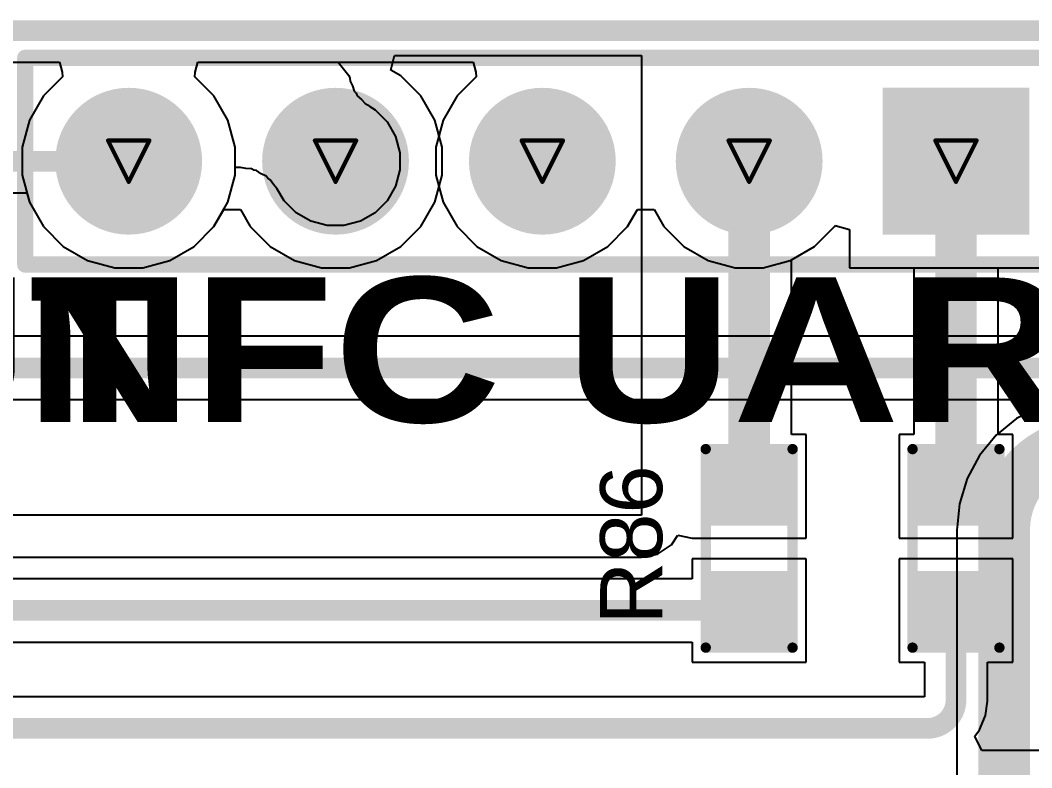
# Model space of a CAD drawing. Header units: inches. Extents: x -40 to 219, y 2 to 133.
# Drawn here: x 29.98 to 42.4, y 73.33 to 82.51 of the extents above; entities that cross this region are included whole.
import ezdxf

# ---------------------------------------------------------------- set-up
doc = ezdxf.new("R2010")
doc.units = ezdxf.units.IN
for name, color, linetype in [('Board Outline', 216, 'Continuous'), ('Bottom Layer', 5, 'Continuous'), ('Bottom Solder', 6, 'Continuous'), ('Drill Drawing', 1, 'Continuous'), ('Multi-Layer', 9, 'Continuous'), ('Pad Holes', 156, 'Continuous'), ('Top Layer', 1, 'Continuous'), ('Top Overlay', 2, 'Continuous'), ('Top Paste', 8, 'Continuous'), ('Top Solder', 216, 'Continuous')]:
    doc.layers.add(name, color=color, linetype=linetype)
doc.styles.add('Arial', font='', dxfattribs={"height": 0.2})
doc.styles.add('Arial Black_Bold', font='', dxfattribs={"height": 0.2})
doc.styles.get('Arial').set_extended_font_data('Arial')
doc.styles.get('Arial Black_Bold').set_extended_font_data('Arial Black', bold=True)

# ---------------------------------------------------------------- blocks, each defined once
blk = doc.blocks.new('R___0603_30')
at = {"layer": 'Top Layer'}
for points in [[(-0.3809999999999999, 0.4445), (-0.3809999999999999, -0.4445), (-1.143, -0.4445), (-1.143, 0.4445)], [(1.143, 0.4445), (1.143, -0.4445), (0.3809999999999999, -0.4445), (0.3809999999999999, 0.4445)]]:
    blk.add_hatch(color=1, dxfattribs=at).paths.add_polyline_path(points)
at = {"layer": 'Top Paste'}
for points in [[(-0.3809999999999999, 0.4445), (-0.3809999999999999, -0.4445), (-1.143, -0.4445), (-1.143, 0.4445)], [(1.143, 0.4445), (1.143, -0.4445), (0.3809999999999999, -0.4445), (0.3809999999999999, 0.4445)]]:
    blk.add_hatch(color=8, dxfattribs=at).paths.add_polyline_path(points)
at = {"layer": 'Top Solder'}
for points in [[(-0.2794, 0.5460999999999999), (-0.2794, -0.5460999999999999), (-1.2446, -0.5460999999999999), (-1.2446, 0.5460999999999999)], [(1.2446, 0.5460999999999999), (1.2446, -0.5460999999999999), (0.2794, -0.5460999999999999), (0.2794, 0.5460999999999999)]]:
    blk.add_hatch(color=216, dxfattribs=at).paths.add_polyline_path(points)
at = {"layer": 'Top Overlay'}
for points in [[(1.21920254, 0.5333974599999999, 0.127, 0.127, 0), (-1.2192, 0.5334, 0.127, 0.127, 0)], [(-1.2192, -0.5334, 0.127, 0.127, 0), (-1.2192, 0.5334, 0.127, 0.127, 0)], [(1.21920254, -0.5334, 0.127, 0.127, 0), (1.21920254, 0.5333974599999999, 0.127, 0.127, 0)], [(1.21920254, -0.5334, 0.127, 0.127, 0), (-1.2192, -0.5334, 0.127, 0.127, 0)]]:
    blk.add_lwpolyline(points, format="xyseb", dxfattribs=at)
for points in [[(-1.25095, 0.5334, 0.0635, 0.0635, 1), (-1.18745, 0.5334, 0.0635, 0.0635, 1)], [(-1.25095, 0.5334, 0.0635, 0.0635, 1), (-1.18745, 0.5334, 0.0635, 0.0635, 1)], [(1.18745254, 0.5333974599999999, 0.0635, 0.0635, 1), (1.25095254, 0.5333974599999999, 0.0635, 0.0635, 1)], [(1.18745254, 0.5333974599999999, 0.0635, 0.0635, 1), (1.25095254, 0.5333974599999999, 0.0635, 0.0635, 1)], [(-1.25095, -0.5334, 0.0635, 0.0635, 1), (-1.18745, -0.5334, 0.0635, 0.0635, 1)], [(-1.25095, -0.5334, 0.0635, 0.0635, 1), (-1.18745, -0.5334, 0.0635, 0.0635, 1)], [(1.18745254, -0.5334, 0.0635, 0.0635, 1), (1.25095254, -0.5334, 0.0635, 0.0635, 1)], [(1.18745254, -0.5334, 0.0635, 0.0635, 1), (1.25095254, -0.5334, 0.0635, 0.0635, 1)]]:
    blk.add_lwpolyline(points, format="xyseb", close=True, dxfattribs=at)
blk = doc.blocks.new('R___0603_32')
at = {"layer": 'Top Layer'}
for points in [[(-0.3809999999999999, 0.4445), (-0.3809999999999999, -0.4445), (-1.143, -0.4445), (-1.143, 0.4445)], [(1.143, 0.4445), (1.143, -0.4445), (0.3809999999999999, -0.4445), (0.3809999999999999, 0.4445)]]:
    blk.add_hatch(color=1, dxfattribs=at).paths.add_polyline_path(points)
at = {"layer": 'Top Paste'}
for points in [[(-0.3809999999999999, 0.4445), (-0.3809999999999999, -0.4445), (-1.143, -0.4445), (-1.143, 0.4445)], [(1.143, 0.4445), (1.143, -0.4445), (0.3809999999999999, -0.4445), (0.3809999999999999, 0.4445)]]:
    blk.add_hatch(color=8, dxfattribs=at).paths.add_polyline_path(points)
at = {"layer": 'Top Solder'}
for points in [[(-0.2794, 0.5460999999999999), (-0.2794, -0.5460999999999999), (-1.2446, -0.5460999999999999), (-1.2446, 0.5460999999999999)], [(1.2446, 0.5460999999999999), (1.2446, -0.5460999999999999), (0.2794, -0.5460999999999999), (0.2794, 0.5460999999999999)]]:
    blk.add_hatch(color=216, dxfattribs=at).paths.add_polyline_path(points)
at = {"layer": 'Top Overlay'}
for points in [[(-1.21920254, -0.5333974599999999, 0.127, 0.127, 0), (-1.2192, 0.53340254, 0.127, 0.127, 0)], [(1.2192, 0.5334, 0.127, 0.127, 0), (-1.2192, 0.53340254, 0.127, 0.127, 0)], [(1.2192, -0.5334, 0.127, 0.127, 0), (1.2192, 0.5334, 0.127, 0.127, 0)], [(1.2192, -0.5334, 0.127, 0.127, 0), (-1.21920254, -0.5333974599999999, 0.127, 0.127, 0)]]:
    blk.add_lwpolyline(points, format="xyseb", dxfattribs=at)
for points in [[(-1.25095, 0.53340254, 0.0635, 0.0635, 1), (-1.18745, 0.53340254, 0.0635, 0.0635, 1)], [(-1.25095, 0.53340254, 0.0635, 0.0635, 1), (-1.18745, 0.53340254, 0.0635, 0.0635, 1)], [(1.18745, 0.5334, 0.0635, 0.0635, 1), (1.25095, 0.5334, 0.0635, 0.0635, 1)], [(1.18745, 0.5334, 0.0635, 0.0635, 1), (1.25095, 0.5334, 0.0635, 0.0635, 1)], [(-1.25095254, -0.5333974599999999, 0.0635, 0.0635, 1), (-1.18745254, -0.5333974599999999, 0.0635, 0.0635, 1)], [(-1.25095254, -0.5333974599999999, 0.0635, 0.0635, 1), (-1.18745254, -0.5333974599999999, 0.0635, 0.0635, 1)], [(1.18745, -0.5334, 0.0635, 0.0635, 1), (1.25095, -0.5334, 0.0635, 0.0635, 1)], [(1.18745, -0.5334, 0.0635, 0.0635, 1), (1.25095, -0.5334, 0.0635, 0.0635, 1)]]:
    blk.add_lwpolyline(points, format="xyseb", close=True, dxfattribs=at)
blk = doc.blocks.new('HDR1X5__147')
at = {"layer": 'Bottom Layer'}
blk.add_hatch(color=5, dxfattribs=at).paths.add_polyline_path([(-0.7999996699999999, 0.7999996699999999), (0.7999996699999999, 0.7999996699999999), (0.7999996699999999, -0.7999996699999999), (-0.7999996699999999, -0.7999996699999999)])
h = blk.add_hatch(color=5, dxfattribs=at)
edge = h.paths.add_edge_path()
edge.add_arc((2.54, 0), 0.7999984, 0, 360)
h = blk.add_hatch(color=5, dxfattribs=at)
edge = h.paths.add_edge_path()
edge.add_arc((5.08000254, 0), 0.7999984, 0, 360)
h = blk.add_hatch(color=5, dxfattribs=at)
edge = h.paths.add_edge_path()
edge.add_arc((7.61999746, 0), 0.7999984, 0, 360)
h = blk.add_hatch(color=5, dxfattribs=at)
edge = h.paths.add_edge_path()
edge.add_arc((10.16, 0), 0.7999984, 0, 360)
at = {"layer": 'Bottom Solder'}
blk.add_hatch(color=6, dxfattribs=at).paths.add_polyline_path([(-0.90159967, 0.90159967), (0.90159967, 0.90159967), (0.90159967, -0.90159967), (-0.90159967, -0.90159967)])
h = blk.add_hatch(color=6, dxfattribs=at)
edge = h.paths.add_edge_path()
edge.add_arc((2.54, 0), 0.9015983999999999, 0, 360)
h = blk.add_hatch(color=6, dxfattribs=at)
edge = h.paths.add_edge_path()
edge.add_arc((5.08000254, 0), 0.9015983999999999, 0, 360)
h = blk.add_hatch(color=6, dxfattribs=at)
edge = h.paths.add_edge_path()
edge.add_arc((7.61999746, 0), 0.9015983999999999, 0, 360)
h = blk.add_hatch(color=6, dxfattribs=at)
edge = h.paths.add_edge_path()
edge.add_arc((10.16, 0), 0.9015983999999999, 0, 360)
at = {"layer": 'Multi-Layer'}
blk.add_hatch(color=9, dxfattribs=at).paths.add_polyline_path([(-0.7999996699999999, 0.7999996699999999), (0.7999996699999999, 0.7999996699999999), (0.7999996699999999, -0.7999996699999999), (-0.7999996699999999, -0.7999996699999999)])
h = blk.add_hatch(color=9, dxfattribs=at)
edge = h.paths.add_edge_path()
edge.add_arc((2.54, 0), 0.7999984, 0, 360)
h = blk.add_hatch(color=9, dxfattribs=at)
edge = h.paths.add_edge_path()
edge.add_arc((5.08000254, 0), 0.7999984, 0, 360)
h = blk.add_hatch(color=9, dxfattribs=at)
edge = h.paths.add_edge_path()
edge.add_arc((7.61999746, 0), 0.7999984, 0, 360)
h = blk.add_hatch(color=9, dxfattribs=at)
edge = h.paths.add_edge_path()
edge.add_arc((10.16, 0), 0.7999984, 0, 360)
at = {"layer": 'Pad Holes'}
h = blk.add_hatch(color=7, dxfattribs=at)
edge = h.paths.add_edge_path()
edge.add_arc((0, 0), 0.47500032, 0, 360)
h = blk.add_hatch(color=7, dxfattribs=at)
edge = h.paths.add_edge_path()
edge.add_arc((2.54, 0), 0.47500032, 0, 360)
h = blk.add_hatch(color=7, dxfattribs=at)
edge = h.paths.add_edge_path()
edge.add_arc((5.08000254, 0), 0.47500032, 0, 360)
h = blk.add_hatch(color=7, dxfattribs=at)
edge = h.paths.add_edge_path()
edge.add_arc((7.61999746, 0), 0.47500032, 0, 360)
h = blk.add_hatch(color=7, dxfattribs=at)
edge = h.paths.add_edge_path()
edge.add_arc((10.16, 0), 0.47500032, 0, 360)
at = {"layer": 'Top Layer'}
blk.add_hatch(color=1, dxfattribs=at).paths.add_polyline_path([(-0.7999996699999999, 0.7999996699999999), (0.7999996699999999, 0.7999996699999999), (0.7999996699999999, -0.7999996699999999), (-0.7999996699999999, -0.7999996699999999)])
h = blk.add_hatch(color=1, dxfattribs=at)
edge = h.paths.add_edge_path()
edge.add_arc((2.54, 0), 0.7999984, 0, 360)
h = blk.add_hatch(color=1, dxfattribs=at)
edge = h.paths.add_edge_path()
edge.add_arc((5.08000254, 0), 0.7999984, 0, 360)
h = blk.add_hatch(color=1, dxfattribs=at)
edge = h.paths.add_edge_path()
edge.add_arc((7.61999746, 0), 0.7999984, 0, 360)
h = blk.add_hatch(color=1, dxfattribs=at)
edge = h.paths.add_edge_path()
edge.add_arc((10.16, 0), 0.7999984, 0, 360)
at = {"layer": 'Top Solder'}
blk.add_hatch(color=216, dxfattribs=at).paths.add_polyline_path([(-0.90159967, 0.90159967), (0.90159967, 0.90159967), (0.90159967, -0.90159967), (-0.90159967, -0.90159967)])
h = blk.add_hatch(color=216, dxfattribs=at)
edge = h.paths.add_edge_path()
edge.add_arc((2.54, 0), 0.9015983999999999, 0, 360)
h = blk.add_hatch(color=216, dxfattribs=at)
edge = h.paths.add_edge_path()
edge.add_arc((5.08000254, 0), 0.9015983999999999, 0, 360)
h = blk.add_hatch(color=216, dxfattribs=at)
edge = h.paths.add_edge_path()
edge.add_arc((7.61999746, 0), 0.9015983999999999, 0, 360)
h = blk.add_hatch(color=216, dxfattribs=at)
edge = h.paths.add_edge_path()
edge.add_arc((10.16, 0), 0.9015983999999999, 0, 360)
at = {"layer": 'Top Overlay'}
for points in [[(-1.27, 1.27, 0.1999996, 0.1999996, 0), (-1.27, -1.27, 0.1999996, 0.1999996, 0)], [(11.43, 1.27, 0.1999996, 0.1999996, 0), (-1.27, 1.27, 0.1999996, 0.1999996, 0)], [(11.43, 1.27, 0.1999996, 0.1999996, 0), (11.43, -1.27, 0.1999996, 0.1999996, 0)], [(11.43, -1.27, 0.1999996, 0.1999996, 0), (-1.27, -1.27, 0.1999996, 0.1999996, 0)]]:
    blk.add_lwpolyline(points, format="xyseb", dxfattribs=at)
for points in [[(-1.3199999, 1.27, 0.0999998, 0.0999998, 1), (-1.2200001, 1.27, 0.0999998, 0.0999998, 1)], [(-1.3199999, 1.27, 0.0999998, 0.0999998, 1), (-1.2200001, 1.27, 0.0999998, 0.0999998, 1)], [(11.3800001, 1.27, 0.0999998, 0.0999998, 1), (11.4799999, 1.27, 0.0999998, 0.0999998, 1)], [(11.3800001, 1.27, 0.0999998, 0.0999998, 1), (11.4799999, 1.27, 0.0999998, 0.0999998, 1)], [(-1.3199999, -1.27, 0.0999998, 0.0999998, 1), (-1.2200001, -1.27, 0.0999998, 0.0999998, 1)], [(-1.3199999, -1.27, 0.0999998, 0.0999998, 1), (-1.2200001, -1.27, 0.0999998, 0.0999998, 1)], [(11.3800001, -1.27, 0.0999998, 0.0999998, 1), (11.4799999, -1.27, 0.0999998, 0.0999998, 1)], [(11.3800001, -1.27, 0.0999998, 0.0999998, 1), (11.4799999, -1.27, 0.0999998, 0.0999998, 1)]]:
    blk.add_lwpolyline(points, format="xyseb", close=True, dxfattribs=at)

msp = doc.modelspace()

# ---------------------------------------------------------------- linework, layer by layer
at = {"layer": 'Board Outline'}
msp.add_lwpolyline([(3.39279992, 82.38200185999999, 0.254, 0.254, 0), (85.39280102, 82.38200185999999, 0.254, 0.254, 0)], format="xyseb", dxfattribs=at)
at = {"layer": 'Bottom Layer'}
for p, q in [((28.64978776, 81.99354949999999), (30.46411738, 81.99354949999999)), ((30.46411738, 81.99354949999999), (30.49740916, 81.86929778)), ((32.12783008, 81.86929778), (32.16112185999999, 81.99354949999999)), ((32.16112185999999, 81.99354949999999), (35.54411484, 81.99354949999999)), ((35.54411484, 81.99354949999999), (35.57740662, 81.86929778)), ((30.49740916, 81.86929778), (30.5010185, 81.8157495)), ((32.12422074, 81.8157495), (32.12783008, 81.86929778)), ((35.57740662, 81.86929778), (35.58101596, 81.8157495)), ((30.5010185, 81.8157495), (30.26595928, 81.58069028)), ((32.35927995999999, 81.58069028), (32.12422074, 81.8157495)), ((35.58101596, 81.8157495), (35.34595674, 81.58069028)), ((30.26595928, 81.58069028), (30.09375743999999, 81.28242824)), ((32.53148179999999, 81.28242824), (32.35927995999999, 81.58069028)), ((35.34595674, 81.58069028), (35.1737549, 81.28242824)), ((30.09375743999999, 81.28242824), (30.00462122, 80.9497619)), ((32.62061801999999, 80.9497619), (32.53148179999999, 81.28242824)), ((35.1737549, 81.28242824), (35.08461868, 80.9497619)), ((30.00462122, 80.9497619), (30.00462122, 80.60535822)), ((32.62061801999999, 80.60535822), (32.62061801999999, 80.9497619)), ((35.08461868, 80.9497619), (35.08461868, 80.60535822)), ((30.00462122, 80.60535822), (30.09375743999999, 80.27269188)), ((32.53148179999999, 80.27269188), (32.62061801999999, 80.60535822)), ((35.08461868, 80.60535822), (35.1737549, 80.27269188)), ((30.09375743999999, 80.27269188), (30.26595928, 79.97442983999998)), ((32.35927995999999, 79.97442983999998), (32.53148179999999, 80.27269188)), ((35.1737549, 80.27269188), (35.34595674, 79.97442983999998)), ((37.43927742, 79.97442983999998), (37.55996552, 80.18346675999999)), ((37.55996552, 80.18346675999999), (37.76527118, 80.18346675999999)), ((37.76527118, 80.18346675999999), (37.88595927999999, 79.97442983999998)), ((30.26595928, 79.97442983999998), (30.5094894, 79.73089972)), ((32.11574984, 79.73089972), (32.35927995999999, 79.97442983999998)), ((35.34595674, 79.97442983999998), (35.58948686, 79.73089972)), ((37.1957473, 79.73089972), (37.43927742, 79.97442983999998)), ((37.88595927999999, 79.97442983999998), (38.1294894, 79.73089972)), ((39.73574984, 79.73089972), (39.97927996, 79.97442983999998)), ((39.97927996, 79.97442983999998), (39.98682122, 79.98749052)), ((39.98682122, 79.98749052), (40.16462122, 79.93984773999999)), ((40.16462122, 79.93984773999999), (40.16462122, 79.46956166)), ((30.5094894, 79.73089972), (30.80775144, 79.55869788)), ((31.81748779999999, 79.55869788), (32.11574984, 79.73089972)), ((35.58948686, 79.73089972), (35.8877489, 79.55869788)), ((36.89748526, 79.55869788), (37.1957473, 79.73089972)), ((38.1294894, 79.73089972), (38.42775144, 79.55869788)), ((39.4374878, 79.55869788), (39.73574984, 79.73089972)), ((30.80775144, 79.55869788), (31.14041778, 79.46956166)), ((31.48482146, 79.46956166), (31.81748779999999, 79.55869788)), ((35.8877489, 79.55869788), (36.22041524, 79.46956166)), ((36.56481892, 79.46956166), (36.89748526, 79.55869788)), ((38.42775144, 79.55869788), (38.76041778, 79.46956166)), ((39.10482146, 79.46956166), (39.4374878, 79.55869788)), ((31.14041778, 79.46956166), (31.48482146, 79.46956166)), ((36.22041524, 79.46956166), (36.56481892, 79.46956166)), ((38.76041778, 79.46956166), (39.10482146, 79.46956166)), ((40.16462122, 79.46956166), (42.78061802, 79.46956166)), ((49.61432038, 78.62784884), (24.49425378, 78.62784884)), ((23.06718526, 77.85091872), (42.27448746, 77.85091872)), ((42.27448746, 77.85091872), (42.31902382, 77.67311872)), ((42.31902382, 77.67311872), (42.21586934, 77.6179804)), ((42.21586934, 77.6179804), (41.96655055999999, 77.41337069999999)), ((41.96655055999999, 77.41337069999999), (41.76194086, 77.16405191999999)), ((41.76194086, 77.16405191999999), (41.60990154, 76.87960494)), ((41.60990154, 76.87960494), (41.5162746, 76.57096446)), ((41.5162746, 76.57096446), (41.48787232, 76.2825881)), ((41.48787232, 76.2825881), (41.4813877, 76.2499872)), ((41.4813877, 76.2499872), (41.4813877, 72.40453387999999))]:
    msp.add_line(p, q, dxfattribs=at)
for points in [[(23.06718526, 78.23938378, 0.254, 0.254, 0), (50.0024019, 78.23938378, 0.254, 0.254, 0)], [(42.06408402, 76.2499872, 0.635, 0.635, -0.4142135623730951), (43.12993406, 77.31583724, 0.635, 0.635, 0)], [(42.06408402, 72.40453387999999, 0.635, 0.635, 0), (42.06408402, 76.2499872, 0.635, 0.635, 0)]]:
    msp.add_lwpolyline(points, format="xyseb", dxfattribs=at)
msp.add_lwpolyline([(41.90533402, 76.2499872, 0.3175, 0.3175, 1), (42.22283402, 76.2499872, 0.3175, 0.3175, 1)], format="xyseb", close=True, dxfattribs=at)
msp.add_lwpolyline([(41.90533402, 76.2499872, 0.3175, 0.3175, 1), (42.22283402, 76.2499872, 0.3175, 0.3175, 1)], format="xyseb", close=True, dxfattribs=at)
at = {"layer": 'Drill Drawing'}
for points in [[(31.05861962, 81.03156006, 0.0508, 0.0508, 0), (31.56661962, 81.03156006, 0.0508, 0.0508, 0)], [(31.05861962, 81.03156006, 0.0508, 0.0508, 0), (31.31261962, 80.52356006, 0.0508, 0.0508, 0)], [(31.31261962, 80.52356006, 0.0508, 0.0508, 0), (31.56661962, 81.03156006, 0.0508, 0.0508, 0)], [(33.59862216, 81.03156006, 0.0508, 0.0508, 0), (34.10662216, 81.03156006, 0.0508, 0.0508, 0)], [(33.59862216, 81.03156006, 0.0508, 0.0508, 0), (33.85262216, 80.52356006, 0.0508, 0.0508, 0)], [(33.85262216, 80.52356006, 0.0508, 0.0508, 0), (34.10662216, 81.03156006, 0.0508, 0.0508, 0)], [(36.13861708, 81.03156006, 0.0508, 0.0508, 0), (36.64661708, 81.03156006, 0.0508, 0.0508, 0)], [(36.13861708, 81.03156006, 0.0508, 0.0508, 0), (36.39261708, 80.52356006, 0.0508, 0.0508, 0)], [(36.39261708, 80.52356006, 0.0508, 0.0508, 0), (36.64661708, 81.03156006, 0.0508, 0.0508, 0)], [(38.67861962, 81.03156006, 0.0508, 0.0508, 0), (39.18661961999999, 81.03156006, 0.0508, 0.0508, 0)], [(38.67861962, 81.03156006, 0.0508, 0.0508, 0), (38.93261962, 80.52356006, 0.0508, 0.0508, 0)], [(38.93261962, 80.52356006, 0.0508, 0.0508, 0), (39.18661961999999, 81.03156006, 0.0508, 0.0508, 0)], [(41.21861962, 81.03156006, 0.0508, 0.0508, 0), (41.72661962, 81.03156006, 0.0508, 0.0508, 0)], [(41.21861962, 81.03156006, 0.0508, 0.0508, 0), (41.47261962, 80.52356006, 0.0508, 0.0508, 0)], [(41.47261962, 80.52356006, 0.0508, 0.0508, 0), (41.72661962, 81.03156006, 0.0508, 0.0508, 0)]]:
    msp.add_lwpolyline(points, format="xyseb", dxfattribs=at)
for points in [[(31.04591962, 81.03156006, 0.0254, 0.0254, 1), (31.07131962, 81.03156006, 0.0254, 0.0254, 1)], [(31.04591962, 81.03156006, 0.0254, 0.0254, 1), (31.07131962, 81.03156006, 0.0254, 0.0254, 1)], [(31.55391962, 81.03156006, 0.0254, 0.0254, 1), (31.57931962, 81.03156006, 0.0254, 0.0254, 1)], [(31.55391962, 81.03156006, 0.0254, 0.0254, 1), (31.57931962, 81.03156006, 0.0254, 0.0254, 1)], [(33.58592216, 81.03156006, 0.0254, 0.0254, 1), (33.61132216, 81.03156006, 0.0254, 0.0254, 1)], [(33.58592216, 81.03156006, 0.0254, 0.0254, 1), (33.61132216, 81.03156006, 0.0254, 0.0254, 1)], [(34.09392216, 81.03156006, 0.0254, 0.0254, 1), (34.11932216, 81.03156006, 0.0254, 0.0254, 1)], [(34.09392216, 81.03156006, 0.0254, 0.0254, 1), (34.11932216, 81.03156006, 0.0254, 0.0254, 1)], [(36.12591708, 81.03156006, 0.0254, 0.0254, 1), (36.15131708, 81.03156006, 0.0254, 0.0254, 1)], [(36.12591708, 81.03156006, 0.0254, 0.0254, 1), (36.15131708, 81.03156006, 0.0254, 0.0254, 1)], [(36.63391708, 81.03156006, 0.0254, 0.0254, 1), (36.65931708, 81.03156006, 0.0254, 0.0254, 1)], [(36.63391708, 81.03156006, 0.0254, 0.0254, 1), (36.65931708, 81.03156006, 0.0254, 0.0254, 1)], [(38.66591962, 81.03156006, 0.0254, 0.0254, 1), (38.69131961999999, 81.03156006, 0.0254, 0.0254, 1)], [(38.66591962, 81.03156006, 0.0254, 0.0254, 1), (38.69131961999999, 81.03156006, 0.0254, 0.0254, 1)], [(39.17391962, 81.03156006, 0.0254, 0.0254, 1), (39.19931962, 81.03156006, 0.0254, 0.0254, 1)], [(39.17391962, 81.03156006, 0.0254, 0.0254, 1), (39.19931962, 81.03156006, 0.0254, 0.0254, 1)], [(41.20591962, 81.03156006, 0.0254, 0.0254, 1), (41.23131962, 81.03156006, 0.0254, 0.0254, 1)], [(41.20591962, 81.03156006, 0.0254, 0.0254, 1), (41.23131962, 81.03156006, 0.0254, 0.0254, 1)], [(41.71391962, 81.03156006, 0.0254, 0.0254, 1), (41.73931962, 81.03156006, 0.0254, 0.0254, 1)], [(41.71391962, 81.03156006, 0.0254, 0.0254, 1), (41.73931962, 81.03156006, 0.0254, 0.0254, 1)], [(31.29991962, 80.52356006, 0.0254, 0.0254, 1), (31.32531962, 80.52356006, 0.0254, 0.0254, 1)], [(31.29991962, 80.52356006, 0.0254, 0.0254, 1), (31.32531962, 80.52356006, 0.0254, 0.0254, 1)], [(33.83992215999999, 80.52356006, 0.0254, 0.0254, 1), (33.86532216, 80.52356006, 0.0254, 0.0254, 1)], [(33.83992215999999, 80.52356006, 0.0254, 0.0254, 1), (33.86532216, 80.52356006, 0.0254, 0.0254, 1)], [(36.37991708, 80.52356006, 0.0254, 0.0254, 1), (36.40531708, 80.52356006, 0.0254, 0.0254, 1)], [(36.37991708, 80.52356006, 0.0254, 0.0254, 1), (36.40531708, 80.52356006, 0.0254, 0.0254, 1)], [(38.91991962, 80.52356006, 0.0254, 0.0254, 1), (38.94531962, 80.52356006, 0.0254, 0.0254, 1)], [(38.91991962, 80.52356006, 0.0254, 0.0254, 1), (38.94531962, 80.52356006, 0.0254, 0.0254, 1)], [(41.45991961999999, 80.52356006, 0.0254, 0.0254, 1), (41.48531962, 80.52356006, 0.0254, 0.0254, 1)], [(41.45991961999999, 80.52356006, 0.0254, 0.0254, 1), (41.48531962, 80.52356006, 0.0254, 0.0254, 1)]]:
    msp.add_lwpolyline(points, format="xyseb", close=True, dxfattribs=at)
at = {"layer": 'Top Layer'}
for p, q in [((32.12783008, 81.86929778), (32.16112185999999, 81.99354949999999)), ((32.16112185999999, 81.99354949999999), (33.88697058, 81.99354949999999)), ((33.88697058, 81.99354949999999), (34.01766374, 81.82852824)), ((34.53118569999999, 81.8961405), (34.57882593999999, 82.07394049999999)), ((34.57882593999999, 82.07394049999999), (37.6106182, 82.07394049999999)), ((37.6106182, 82.07394049999999), (37.6106182, 76.43169879999999)), ((32.12422074, 81.8157495), (32.12783008, 81.86929778)), ((34.65575238, 81.8242204), (34.53118569999999, 81.8961405)), ((32.35927995999999, 81.58069028), (32.12422074, 81.8157495)), ((34.01766374, 81.82852824), (34.02864924, 81.79617117999999)), ((34.02864924, 81.79617117999999), (34.0308819, 81.76208946)), ((34.0308819, 81.76208946), (34.06084374, 81.70133265999999)), ((34.8992825, 81.58069028), (34.65575238, 81.8242204)), ((34.06084374, 81.70133265999999), (34.08262678, 81.6371621)), ((34.08262678, 81.6371621), (34.10515658, 81.61147254)), ((32.53148179999999, 81.28242824), (32.35927995999999, 81.58069028)), ((34.10515658, 81.61147254), (34.1202645, 81.58083506)), ((34.1202645, 81.58083506), (34.17119404, 81.53616916)), ((34.17119404, 81.53616916), (34.21587771999999, 81.4852193)), ((35.07148434, 81.28242824), (34.8992825, 81.58069028)), ((34.21587771999999, 81.4852193), (34.2465279, 81.47010375999999)), ((34.2465279, 81.47010375999999), (34.2722073, 81.44758411999999)), ((34.2722073, 81.44758411999999), (34.33771644, 81.40976097999999)), ((34.33771644, 81.40976097999999), (34.48482054, 81.26265688)), ((32.62061801999999, 80.9497619), (32.53148179999999, 81.28242824)), ((34.48482054, 81.26265688), (34.58882846, 81.08250991999999)), ((35.16062056, 80.9497619), (35.07148434, 81.28242824)), ((34.58882846, 81.08250991999999), (34.64266884, 80.88157306)), ((32.62061801999999, 80.70141848), (32.62061801999999, 80.9497619)), ((34.64266884, 80.88157306), (34.64266884, 80.67354705999999)), ((35.16062056, 80.60535822), (35.16062056, 80.9497619)), ((32.68527372, 80.70141848), (32.62061801999999, 80.70141848)), ((32.75171758, 80.68820286), (32.68527372, 80.70141848)), ((32.81932984, 80.68377056), (32.75171758, 80.68820286)), ((32.84997494, 80.66865756), (32.81932984, 80.68377056)), ((32.88348516, 80.66199259999999), (32.84997494, 80.66865756)), ((32.93982236, 80.62434979999999), (32.88348516, 80.66199259999999)), ((34.64266884, 80.67354705999999), (34.58882846, 80.4726102)), ((33.0005817, 80.59438542), (32.93982236, 80.62434979999999)), ((33.02310642, 80.56870094), (33.0005817, 80.59438542)), ((33.0515214, 80.54971444), (33.02310642, 80.56870094)), ((33.08916674, 80.49337469999999), (33.0515214, 80.54971444)), ((35.07148434, 80.27269188), (35.16062056, 80.60535822)), ((29.05133636, 80.389095), (30.06256878, 80.389095)), ((30.06256878, 80.389095), (30.09375743999999, 80.27269188)), ((33.13383263999999, 80.44244262), (33.08916674, 80.49337469999999)), ((33.22042378, 80.29246323999999), (33.13383263999999, 80.44244262)), ((34.58882846, 80.4726102), (34.48482054, 80.29246323999999)), ((30.09375743999999, 80.27269188), (30.26595928, 79.97442983999998)), ((33.36752534, 80.14536168), (33.22042378, 80.29246323999999)), ((34.48482054, 80.29246323999999), (34.33771898, 80.14536168)), ((34.8992825, 79.97442983999998), (35.07148434, 80.27269188)), ((32.35927995999999, 79.97442983999998), (32.47996806, 80.18346675999999)), ((32.47996806, 80.18346675999999), (32.68527372, 80.18346675999999)), ((32.68527372, 80.18346675999999), (32.80596182, 79.97442983999998)), ((33.5476723, 80.04135375999999), (33.36752534, 80.14536168)), ((34.33771898, 80.14536168), (34.15757202, 80.04135375999999)), ((33.74860915999999, 79.98751338), (33.5476723, 80.04135375999999)), ((34.15757202, 80.04135375999999), (33.95663516, 79.98751338)), ((30.26595928, 79.97442983999998), (30.5094894, 79.73089972)), ((32.11574984, 79.73089972), (32.35927995999999, 79.97442983999998)), ((32.80596182, 79.97442983999998), (33.04949194, 79.73089972)), ((33.95663516, 79.98751338), (33.74860915999999, 79.98751338)), ((34.65575238, 79.73089972), (34.8992825, 79.97442983999998)), ((39.73574984, 79.73089972), (39.97927996, 79.97442983999998)), ((39.97927996, 79.97442983999998), (39.98682122, 79.98749052)), ((39.98682122, 79.98749052), (40.16462122, 79.93984773999999)), ((40.16462122, 79.93984773999999), (40.16462122, 79.46956166)), ((30.5094894, 79.73089972), (30.80775144, 79.55869788)), ((31.81748779999999, 79.55869788), (32.11574984, 79.73089972)), ((33.04949194, 79.73089972), (33.34775397999999, 79.55869788)), ((34.35749034, 79.55869788), (34.65575238, 79.73089972)), ((39.45057134, 79.56625183999999), (39.73574984, 79.73089972)), ((30.80775144, 79.55869788), (31.14041778, 79.46956166)), ((31.48482146, 79.46956166), (31.81748779999999, 79.55869788)), ((33.34775397999999, 79.55869788), (33.68042032, 79.46956166)), ((34.024824, 79.46956166), (34.35749034, 79.55869788)), ((39.45057134, 77.42003566), (39.45057134, 79.56625183999999)), ((31.14041778, 79.46956166), (31.48482146, 79.46956166)), ((33.68042032, 79.46956166), (34.024824, 79.46956166)), ((40.16462122, 79.46956166), (40.9546679, 79.46956166)), ((40.9546679, 79.46956166), (40.9546679, 77.42003820000001)), ((41.99057134, 77.42003820000001), (41.99057134, 79.46956166)), ((41.99057134, 79.46956166), (42.78061802, 79.46956166)), ((39.63113486, 77.42003566), (39.45057134, 77.42003566)), ((39.63113486, 76.15003566), (39.63113486, 77.42003566)), ((40.9546679, 77.42003820000001), (40.77413486, 77.42003820000001)), ((40.77413486, 77.42003820000001), (40.77413486, 76.1500382)), ((42.17113486, 77.42003820000001), (41.99057134, 77.42003820000001)), ((42.17113486, 76.1500382), (42.17113486, 77.42003820000001)), ((37.6106182, 76.43169879999999), (19.84275178, 76.43169879999999)), ((37.6106182, 76.43169879999999), (37.6106182, 76.43169879999999)), ((37.97686588, 76.06545112), (38.05633485999999, 76.18438407999999)), ((38.05633485999999, 76.18438407999999), (38.2341374, 76.15003311999999)), ((37.80882964, 75.95317295999999), (37.97686588, 76.06545112)), ((38.2341374, 76.15003311999999), (38.2341374, 76.15003566)), ((38.2341374, 76.15003566), (39.63113486, 76.15003566)), ((40.77413486, 76.1500382), (42.17113486, 76.1500382)), ((19.84275178, 75.91374708), (37.6106182, 75.91374708)), ((37.6106182, 75.91374708), (37.80882964, 75.95317295999999)), ((39.63113486, 75.89603566), (38.23413486, 75.89603566)), ((38.23413486, 75.89603566), (38.23413486, 75.64950071999999)), ((39.63113486, 74.62603566), (39.63113486, 75.89603566)), ((42.17113486, 75.8960382), (40.77413486, 75.8960382)), ((40.77413486, 75.8960382), (40.77413486, 74.6260382)), ((42.17113486, 74.6260382), (42.17113486, 75.8960382)), ((38.23413486, 75.64950071999999), (19.74568568, 75.64950071999999)), ((19.52964598, 74.87257059999999), (38.23413486, 74.87257059999999)), ((38.23413486, 74.87257059999999), (38.23413486, 74.62603566)), ((38.23413486, 74.62603566), (39.63113486, 74.62603566)), ((40.77413486, 74.6260382), (41.0841698, 74.6260382)), ((41.0841698, 74.6260382), (41.0841698, 74.20048406)), ((41.86109992, 74.16278283999999), (41.86109992, 74.6260382)), ((41.86109992, 74.6260382), (42.17113486, 74.6260382)), ((41.0841698, 74.20048406), (18.19940734, 74.20048406)), ((41.83480075999999, 73.97175451999999), (41.85769632, 74.14567848)), ((41.85769632, 74.14567848), (41.86109992, 74.16278283999999)), ((41.76106456, 73.7937437), (41.83480075999999, 73.97175451999999)), ((41.70315002, 73.71826506), (41.76106456, 73.7937437)), ((41.79083336, 73.54046505999999), (41.70315002, 73.71826506)), ((42.66451716, 73.54046505999999), (41.79083336, 73.54046505999999))]:
    msp.add_line(p, q, dxfattribs=at)
for points in [[(38.93261962, 76.78503565999999, 0.508, 0.508, 0), (38.93261962, 80.77756005999998, 0.508, 0.508, 0)], [(41.47261962, 76.78503819999999, 0.508, 0.508, 0), (41.47261962, 80.7775626, 0.508, 0.508, 0)], [(27.80128552, 80.77756005999998, 0.254, 0.254, 0), (31.31261962, 80.77756005999998, 0.254, 0.254, 0)], [(38.93261962, 76.78503565999999, 0.3809999999999999, 0.3809999999999999, 0), (38.93263485999999, 76.78503565999999, 0.3809999999999999, 0.3809999999999999, 0)], [(41.47261962, 76.78503819999999, 0.3809999999999999, 0.3809999999999999, 0), (41.47263486, 76.78503819999999, 0.3809999999999999, 0.3809999999999999, 0)], [(19.13462518, 75.26103565999999, 0.254, 0.254, 0), (38.93263485999999, 75.26103565999999, 0.254, 0.254, 0)], [(41.47263486, 74.16278283999999, 0.254, 0.254, 0), (41.47263486, 75.26103819999999, 0.254, 0.254, 0)], [(41.47263486, 74.16278283999999, 0.254, 0.254, -0.4142135623730951), (41.12187101999999, 73.81201899999999, 0.254, 0.254, 0)], [(18.19940734, 73.81201899999999, 0.254, 0.254, 0), (41.12187101999999, 73.81201899999999, 0.254, 0.254, 0)]]:
    msp.add_lwpolyline(points, format="xyseb", dxfattribs=at)
for points in [[(38.80561962, 80.77756005999998, 0.254, 0.254, 1), (39.05961962, 80.77756005999998, 0.254, 0.254, 1)], [(41.34561961999999, 80.7775626, 0.254, 0.254, 1), (41.59961962, 80.7775626, 0.254, 0.254, 1)], [(31.24911962, 80.77756005999998, 0.127, 0.127, 1), (31.37611962, 80.77756005999998, 0.127, 0.127, 1)], [(38.80561962, 76.78503565999999, 0.254, 0.254, 1), (39.05961962, 76.78503565999999, 0.254, 0.254, 1)], [(41.34561961999999, 76.78503819999999, 0.254, 0.254, 1), (41.59961962, 76.78503819999999, 0.254, 0.254, 1)], [(38.83736962, 76.78503565999999, 0.1905, 0.1905, 1), (39.02786962, 76.78503565999999, 0.1905, 0.1905, 1)], [(38.83738486, 76.78503565999999, 0.1905, 0.1905, 1), (39.02788486, 76.78503565999999, 0.1905, 0.1905, 1)], [(41.37736962, 76.78503819999999, 0.1905, 0.1905, 1), (41.56786962, 76.78503819999999, 0.1905, 0.1905, 1)], [(41.37738486, 76.78503819999999, 0.1905, 0.1905, 1), (41.56788485999999, 76.78503819999999, 0.1905, 0.1905, 1)], [(38.86913486, 75.26103565999999, 0.127, 0.127, 1), (38.99613486, 75.26103565999999, 0.127, 0.127, 1)], [(41.40913486, 75.26103819999999, 0.127, 0.127, 1), (41.53613486, 75.26103819999999, 0.127, 0.127, 1)], [(41.40913486, 74.16278283999999, 0.127, 0.127, 1), (41.53613486, 74.16278283999999, 0.127, 0.127, 1)], [(41.40913486, 74.16278283999999, 0.127, 0.127, 1), (41.53613486, 74.16278283999999, 0.127, 0.127, 1)], [(41.05837102, 73.81201899999999, 0.127, 0.127, 1), (41.18537102, 73.81201899999999, 0.127, 0.127, 1)], [(41.05837102, 73.81201899999999, 0.127, 0.127, 1), (41.18537102, 73.81201899999999, 0.127, 0.127, 1)]]:
    msp.add_lwpolyline(points, format="xyseb", close=True, dxfattribs=at)

# ---------------------------------------------------------------- block references
for name, p, rotation in [('HDR1X5__147', (41.47261962, 80.77756005999998), 180), ('R___0603_32', (38.93263485999999, 76.02303566), 270), ('R___0603_30', (41.47263486, 76.0230382), 270)]:
    msp.add_blockref(name, p, dxfattribs=dict(rotation=rotation))

# ---------------------------------------------------------------- texts
at = {"layer": 'Top Overlay'}
for s, height, rotation, style, p in [('NFC SPI INPUT', 1.778, 360, 'Arial Black_Bold', (11.29120678, 77.57297668)), ('NFC UART INPUT', 1.778, 360, 'Arial Black_Bold', (30.04261962, 77.57297668)), ('R86', 0.7619999999999999, 90, 'Arial', (37.86450898, 75.08973551999999))]:
    msp.add_text(s, height=height, rotation=rotation, dxfattribs=dict(at, style=style)).set_placement(p)

doc.saveas('drawing.dxf')
